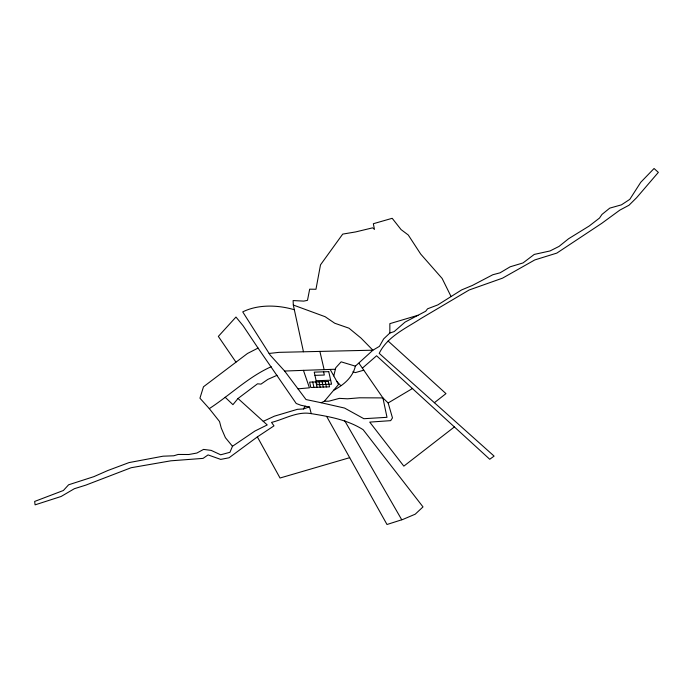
<?xml version="1.0" encoding="UTF-8"?>
<svg xmlns="http://www.w3.org/2000/svg" width="693" height="693" viewBox="0 0 693 693"><rect width="100%" height="100%" fill="white"/><g stroke="black" fill="none" stroke-linecap="round" stroke-linejoin="round"><path stroke-width="1.04" d="M333.628 390.298C343.598 384.91 352.633 377.642 355.37 366.147L372.912 350.199L379.443 346.344L383.645 338.912L389.847 333.038L389.856 323.657L418.026 315.272M333.766 375.901L335.767 367.758L341.138 361.841L355.37 366.147M225.138 397.236L232.935 404.669L238.011 398.501L267.229 424.93L254.877 431.063L232.484 446.275L229.937 452.295L220.695 454.799L211.157 450.381L203.56 449.41L196.881 453.04L188.756 454.513L178.153 454.452L173.778 455.786L163.063 456.193L129.019 462.595L107.865 470.504L93.815 476.671L68.616 484.788L63.384 490.497L34.65 501.437L35.1 504.85L61.105 496.483L74.368 488.704L85.845 485.117L131.15 467.723L170.876 460.81L203.058 458.385L208.073 454.911L220.712 459.398L229.054 457.778L257.363 436.893L273.986 425.857L271.535 422.409C284.563 419.144 297.418 411.053 311.235 413.634C329.244 416.58 347.47 419.75 363.141 429.703L423.007 506.904L415.22 514.189L403.005 519.386L386.997 524.497L326.637 416.398M263.236 421.353L274.385 416.172L297.41 409.32L303.421 408.948L305.163 406.167M294.334 309.745C277.971 304.877 258.229 304.201 242.732 311.885L270.157 355.085L284.632 371.041L306.02 399.549L321.102 402.72L324.385 401.256L338.531 384.485L330.163 369.421M389.847 333.038L394.17 331.583L405.076 322.089L425.719 311.218L427.555 308.809L437.785 304.911L461.607 289.925L472.357 285.455L492.784 274.757L500.034 272.825L510.178 266.796L523.024 262.933L534.251 254.418L549.982 250.97L559.017 246.422L568.581 238.747L589.171 226.031L599.506 218.052L601.957 214.44L609.762 208.134L621.474 204.833L629.798 199.359L640.756 182.285L654.062 168.503L658.35 172.375L636.607 197.713L629.001 205.232L619.776 210.161L601.819 223.293L556.825 253.101L534.814 259.918L502.529 278.153L469.144 289.995L420.894 318.537C405.985 328.265 387.283 336.581 379.21 353.361L494.1 456.107L489.743 459.268L376.585 355.778L362.378 368.156M434.39 402.702L445.963 393.624L388.106 341.025M454.495 426.853L403.828 466.138L369.733 422.115L390.679 420.651L392.472 417.914L388.158 402.962L382.908 397.912L359 363.262M309.061 407.008L300.771 405.214L296.223 403.491L258.047 348.085L247.496 353.473L203.482 386.781L199.939 398.189L209.295 408.627L219.534 421.535L221.266 428.101L225.407 437.681L232.484 446.275M238.011 398.501L257.519 383.809L261.001 384.121L267.81 379.417L277.035 375.294M209.295 408.627C230.223 395.01 248.259 377.001 271.197 366.718M388.158 402.962L412.673 388.392M303.421 408.948L309.476 406.869L311.235 413.634M349.688 457.675L280.033 478.014L257.363 436.893M363.782 370.183L355.379 372.6L352.971 371.743M269.118 353.456L279.088 352.347L372.912 350.199L360.992 338.063L348.96 328.179L334.736 323.233L325.13 316.71L293.312 305.033L293.113 300.563L303.777 301.108L307.484 300.346L309.667 289.18L315.965 289.267L320.504 264.856L342.714 234.104L355.622 231.93L372.669 227.824L374.463 229.426L373.345 223.718L392.195 218.304L401.082 229.6L408.264 234.996L420.703 254.08L442.134 278.447L451.082 296.552M297.99 388.851L309.442 387.811L303.439 370.357L284.632 371.041M303.439 370.357L335.291 369.239M314.951 375.363L324.315 375.034L323.596 371.812M316.155 380.734L330.665 380.232M324.385 401.256L328.785 401.204L339.388 398.371L347.479 398.804L359.546 397.799L382.908 397.912L386.997 417.316L363.868 418.711L344.568 408.064L321.102 402.72M336.841 381.445L340.713 385.559M235.958 362.136L218.347 336.408L235.975 317.039L243.078 325.727L258.047 348.085M344.612 420.564L401.758 519.785M319.88 351.368L324.125 369.629M325.225 381.574L326.42 386.945M322.098 381.687L323.302 387.058M318.979 381.791L320.175 387.17M315.861 381.904L317.056 387.274M312.742 382.016L313.938 387.387M293.312 305.033L303.456 351.758M328.751 371.639L314.232 372.141L317.039 384.702L331.549 384.191L328.751 371.639M328.343 381.471L309.615 382.12L310.81 387.491L329.539 386.841L328.343 381.471"/></g></svg>
